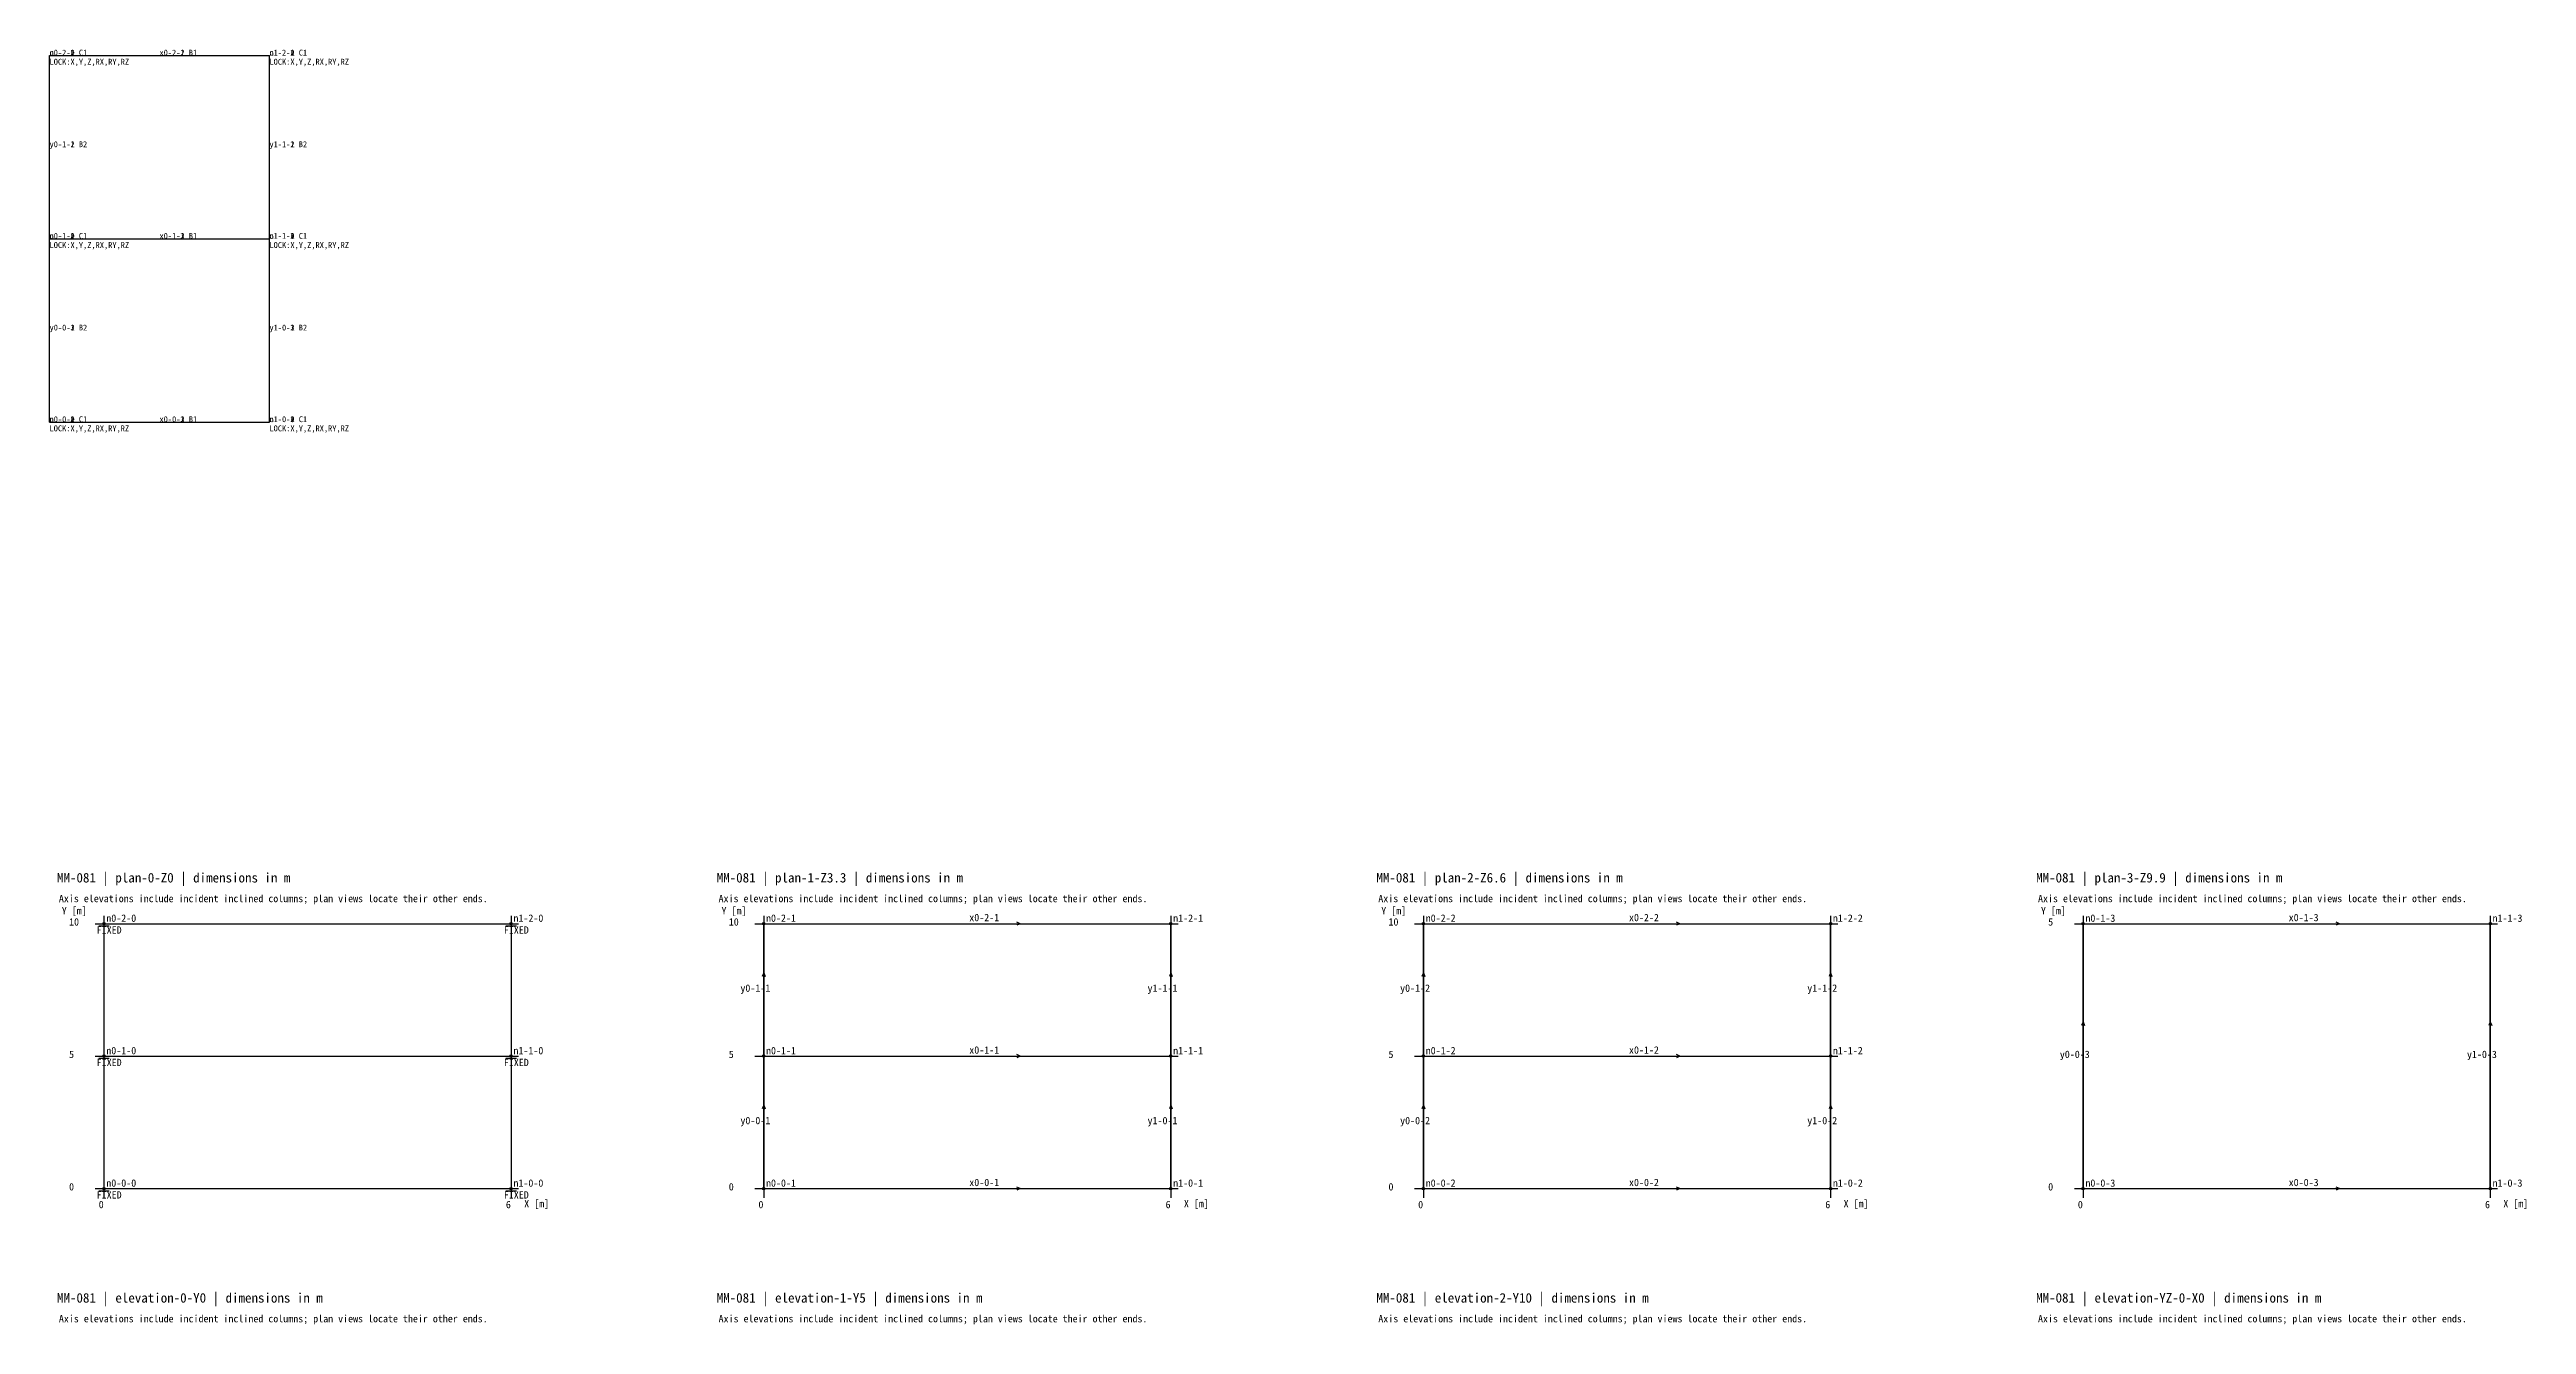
# Model space of a CAD drawing. Extents: x 0 to 67.6, y -63.2 to 10.2.
# Drawn here: x 0 to 67.6, y -24.6 to 10.2 of the extents above; entities that cross this region are included whole.
import ezdxf

# ---------------------------------------------------------------- set-up
doc = ezdxf.new("R2010")
doc.units = 0

msp = doc.modelspace()

# ---------------------------------------------------------------- linework, layer by layer
at = {"layer": 'A-CLEAN-SECTION'}
for p, q in [((1.4849, -13.46788), (1.4849, -21.16038)), ((12.59367, -13.46788), (12.59367, -21.16038)), ((19.4849, -13.46788), (19.4849, -21.16038)), ((30.59367, -13.46788), (30.59367, -21.16038)), ((37.4849, -13.46788), (37.4849, -21.16038)), ((48.59367, -13.46788), (48.59367, -21.16038)), ((55.4849, -13.46788), (55.4849, -21.16038)), ((66.59367, -13.46788), (66.59367, -21.16038)), ((1.24686, -13.68038), (12.79204, -13.68038)), ((1.34207, -13.73988), (1.62772, -13.73988)), ((12.45084, -13.73988), (12.73649, -13.73988)), ((19.24686, -13.68038), (30.79204, -13.68038)), ((19.4849, -17.29288), (19.4849, -13.68038)), ((19.4849, -13.68038), (30.59367, -13.68038)), ((26.48342, -13.68038), (26.38821, -13.63788)), ((26.48342, -13.68038), (26.38821, -13.72288)), ((30.59367, -17.29288), (30.59367, -13.68038)), ((37.24686, -13.68038), (48.79204, -13.68038)), ((37.4849, -17.29288), (37.4849, -13.68038)), ((37.4849, -13.68038), (48.59367, -13.68038)), ((44.48342, -13.68038), (44.38821, -13.63788)), ((44.48342, -13.68038), (44.38821, -13.72288)), ((48.59367, -17.29288), (48.59367, -13.68038)), ((55.24686, -13.68038), (66.79204, -13.68038)), ((55.4849, -20.90538), (55.4849, -13.68038)), ((55.4849, -13.68038), (66.59367, -13.68038)), ((62.48342, -13.68038), (62.38821, -13.63788)), ((62.48342, -13.68038), (62.38821, -13.72288)), ((66.59367, -20.90538), (66.59367, -13.68038)), ((19.4849, -15.017), (19.44522, -15.119)), ((19.4849, -15.017), (19.52458, -15.119)), ((30.59367, -15.017), (30.55399, -15.119)), ((30.59367, -15.017), (30.63335, -15.119)), ((37.4849, -15.017), (37.44522, -15.119)), ((37.4849, -15.017), (37.52458, -15.119)), ((48.59367, -15.017), (48.55399, -15.119)), ((48.59367, -15.017), (48.63335, -15.119)), ((55.4849, -16.35363), (55.44522, -16.45563)), ((55.4849, -16.35363), (55.52458, -16.45563)), ((66.59367, -16.35363), (66.55399, -16.45563)), ((66.59367, -16.35363), (66.63335, -16.45563)), ((1.24686, -17.29288), (12.79204, -17.29288)), ((1.34207, -17.35238), (1.62772, -17.35238)), ((12.45084, -17.35238), (12.73649, -17.35238)), ((19.24686, -17.29288), (30.79204, -17.29288)), ((19.4849, -20.90538), (19.4849, -17.29288)), ((19.4849, -17.29288), (30.59367, -17.29288)), ((26.48342, -17.29288), (26.38821, -17.25038)), ((26.48342, -17.29288), (26.38821, -17.33538)), ((30.59367, -20.90538), (30.59367, -17.29288)), ((37.24686, -17.29288), (48.79204, -17.29288)), ((37.4849, -20.90538), (37.4849, -17.29288)), ((37.4849, -17.29288), (48.59367, -17.29288)), ((44.48342, -17.29288), (44.38821, -17.25038)), ((44.48342, -17.29288), (44.38821, -17.33538)), ((48.59367, -20.90538), (48.59367, -17.29288)), ((19.4849, -18.6295), (19.44522, -18.7315)), ((19.4849, -18.6295), (19.52458, -18.7315)), ((30.59367, -18.6295), (30.55399, -18.7315)), ((30.59367, -18.6295), (30.63335, -18.7315)), ((37.4849, -18.6295), (37.44522, -18.7315)), ((37.4849, -18.6295), (37.52458, -18.7315)), ((48.59367, -18.6295), (48.55399, -18.7315)), ((48.59367, -18.6295), (48.63335, -18.7315)), ((1.24686, -20.90538), (12.79204, -20.90538)), ((19.24686, -20.90538), (30.79204, -20.90538)), ((19.4849, -20.90538), (30.59367, -20.90538)), ((26.48342, -20.90538), (26.38821, -20.86288)), ((26.48342, -20.90538), (26.38821, -20.94788)), ((37.24686, -20.90538), (48.79204, -20.90538)), ((37.4849, -20.90538), (48.59367, -20.90538)), ((44.48342, -20.90538), (44.38821, -20.86288)), ((44.48342, -20.90538), (44.38821, -20.94788)), ((55.24686, -20.90538), (66.79204, -20.90538)), ((55.4849, -20.90538), (66.59367, -20.90538)), ((62.48342, -20.90538), (62.38821, -20.86288)), ((62.48342, -20.90538), (62.38821, -20.94788)), ((1.34207, -20.96488), (1.62772, -20.96488)), ((12.45084, -20.96488), (12.73649, -20.96488))]:
    msp.add_line(p, q, dxfattribs=at)
for centre in [(1.4849, -13.68038), (12.59367, -13.68038), (19.4849, -13.68038), (30.59367, -13.68038), (37.4849, -13.68038), (48.59367, -13.68038), (55.4849, -13.68038), (66.59367, -13.68038), (1.4849, -17.29288), (12.59367, -17.29288), (19.4849, -17.29288), (30.59367, -17.29288), (37.4849, -17.29288), (48.59367, -17.29288), (1.4849, -20.90538), (12.59367, -20.90538), (19.4849, -20.90538), (30.59367, -20.90538), (37.4849, -20.90538), (48.59367, -20.90538), (55.4849, -20.90538), (66.59367, -20.90538)]:
    msp.add_circle(centre, 0.03174, dxfattribs=at)
at = {"layer": 'S-BEAM'}
for p, q in [((0, 5, 3.3), (0, 10, 3.3)), ((0, 10, 3.3), (6, 10, 3.3)), ((0, 5, 6.6), (0, 10, 6.6)), ((0, 10, 6.6), (6, 10, 6.6)), ((6, 5, 3.3), (6, 10, 3.3)), ((6, 5, 6.6), (6, 10, 6.6)), ((0, 0, 3.3), (0, 5, 3.3)), ((0, 5, 3.3), (6, 5, 3.3)), ((0, 0, 6.6), (0, 5, 6.6)), ((0, 5, 6.6), (6, 5, 6.6)), ((0, 0, 9.9), (0, 5, 9.9)), ((0, 5, 9.9), (6, 5, 9.9)), ((6, 0, 3.3), (6, 5, 3.3)), ((6, 0, 6.6), (6, 5, 6.6)), ((6, 0, 9.9), (6, 5, 9.9)), ((0, 0, 3.3), (6, 0, 3.3)), ((0, 0, 6.6), (6, 0, 6.6)), ((0, 0, 9.9), (6, 0, 9.9))]:
    msp.add_line(p, q, dxfattribs=at)
at = {"layer": 'S-COLUMN'}
for p, q in [((0, 10), (0, 10, 3.3)), ((0, 10, 3.3), (0, 10, 6.6)), ((6, 10), (6, 10, 3.3)), ((6, 10, 3.3), (6, 10, 6.6)), ((0, 5), (0, 5, 3.3)), ((0, 5, 3.3), (0, 5, 6.6)), ((0, 5, 6.6), (0, 5, 9.9)), ((6, 5), (6, 5, 3.3)), ((6, 5, 3.3), (6, 5, 6.6)), ((6, 5, 6.6), (6, 5, 9.9)), ((0, 0), (0, 0, 3.3)), ((0, 0, 3.3), (0, 0, 6.6)), ((0, 0, 6.6), (0, 0, 9.9)), ((6, 0), (6, 0, 3.3)), ((6, 0, 3.3), (6, 0, 6.6)), ((6, 0, 6.6), (6, 0, 9.9))]:
    msp.add_line(p, q, dxfattribs=at)

# ---------------------------------------------------------------- texts
at = {"layer": 'A-CLEAN-SECTION'}
for s, height, p in [('MM-081 | plan-0-Z0 | dimensions in m', 0.26, (0.204, -12.556)), ('MM-081 | plan-1-Z3.3 | dimensions in m', 0.26, (18.204, -12.556)), ('MM-081 | plan-2-Z6.6 | dimensions in m', 0.26, (36.204, -12.556)), ('MM-081 | plan-3-Z9.9 | dimensions in m', 0.26, (54.204, -12.556)), ('Axis elevations include incident inclined columns; plan views locate their other ends.', 0.2, (0.255, -13.09388)), ('Y [m]', 0.2, (0.33435, -13.42538)), ('n0-2-0', 0.2, (1.54838, -13.62938)), ('n1-2-0', 0.2, (12.65715, -13.62938)), ('Axis elevations include incident inclined columns; plan views locate their other ends.', 0.2, (18.255, -13.09388)), ('Y [m]', 0.2, (18.33435, -13.42538)), ('n0-2-1', 0.2, (19.54838, -13.62938)), ('x0-2-1', 0.2, (25.09483, -13.61238)), ('n1-2-1', 0.2, (30.65715, -13.62938)), ('Axis elevations include incident inclined columns; plan views locate their other ends.', 0.2, (36.255, -13.09388)), ('Y [m]', 0.2, (36.33435, -13.42538)), ('n0-2-2', 0.2, (37.54838, -13.62938)), ('x0-2-2', 0.2, (43.09483, -13.61238)), ('n1-2-2', 0.2, (48.65715, -13.62938)), ('Axis elevations include incident inclined columns; plan views locate their other ends.', 0.2, (54.255, -13.09388)), ('Y [m]', 0.2, (54.33435, -13.42538)), ('n0-1-3', 0.2, (55.54838, -13.62938)), ('x0-1-3', 0.2, (61.09483, -13.61238)), ('n1-1-3', 0.2, (66.65715, -13.62938)), ('10', 0.2, (0.53272, -13.73138)), ('FIXED', 0.2, (1.28653, -13.95238)), ('FIXED', 0.2, (12.39529, -13.95238)), ('10', 0.2, (18.53272, -13.73138)), ('10', 0.2, (36.53272, -13.73138)), ('5', 0.2, (54.53272, -13.73138)), ('y0-1-1', 0.2, (18.85011, -15.53763)), ('y1-1-1', 0.2, (29.95888, -15.53763)), ('y0-1-2', 0.2, (36.85011, -15.53763)), ('y1-1-2', 0.2, (47.95888, -15.53763)), ('5', 0.2, (0.53272, -17.34388)), ('FIXED', 0.2, (1.28653, -17.56488)), ('n0-1-0', 0.2, (1.54838, -17.24188)), ('FIXED', 0.2, (12.39529, -17.56488)), ('n1-1-0', 0.2, (12.65715, -17.24188)), ('5', 0.2, (18.53272, -17.34388)), ('n0-1-1', 0.2, (19.54838, -17.24188)), ('x0-1-1', 0.2, (25.09483, -17.22488)), ('n1-1-1', 0.2, (30.65715, -17.24188)), ('5', 0.2, (36.53272, -17.34388)), ('n0-1-2', 0.2, (37.54838, -17.24188)), ('x0-1-2', 0.2, (43.09483, -17.22488)), ('n1-1-2', 0.2, (48.65715, -17.24188)), ('y0-0-3', 0.2, (54.85011, -17.34388)), ('y1-0-3', 0.2, (65.95888, -17.34388)), ('y0-0-1', 0.2, (18.85011, -19.15013)), ('y1-0-1', 0.2, (29.95888, -19.15013)), ('y0-0-2', 0.2, (36.85011, -19.15013)), ('y1-0-2', 0.2, (47.95888, -19.15013)), ('0', 0.2, (0.53272, -20.95638)), ('n0-0-0', 0.2, (1.54838, -20.85438)), ('n1-0-0', 0.2, (12.65715, -20.85438)), ('0', 0.2, (18.53272, -20.95638)), ('n0-0-1', 0.2, (19.54838, -20.85438)), ('x0-0-1', 0.2, (25.09483, -20.83738)), ('n1-0-1', 0.2, (30.65715, -20.85438)), ('0', 0.2, (36.53272, -20.95638)), ('n0-0-2', 0.2, (37.54838, -20.85438)), ('x0-0-2', 0.2, (43.09483, -20.83738)), ('n1-0-2', 0.2, (48.65715, -20.85438)), ('0', 0.2, (54.53272, -20.95638)), ('n0-0-3', 0.2, (55.54838, -20.85438)), ('x0-0-3', 0.2, (61.09483, -20.83738)), ('n1-0-3', 0.2, (66.65715, -20.85438)), ('FIXED', 0.2, (1.28653, -21.17738)), ('0', 0.2, (1.34207, -21.44088)), ('FIXED', 0.2, (12.39529, -21.17738)), ('6', 0.2, (12.45084, -21.44088)), ('X [m]', 0.2, (12.95074, -21.41538)), ('0', 0.2, (19.34207, -21.44088)), ('6', 0.2, (30.45084, -21.44088)), ('X [m]', 0.2, (30.95074, -21.41538)), ('0', 0.2, (37.34207, -21.44088)), ('6', 0.2, (48.45084, -21.44088)), ('X [m]', 0.2, (48.95074, -21.41538)), ('0', 0.2, (55.34207, -21.44088)), ('6', 0.2, (66.45084, -21.44088)), ('X [m]', 0.2, (66.95074, -21.41538)), ('MM-081 | elevation-0-Y0 | dimensions in m', 0.26, (0.204, -24.016)), ('MM-081 | elevation-1-Y5 | dimensions in m', 0.26, (18.204, -24.016)), ('MM-081 | elevation-2-Y10 | dimensions in m', 0.26, (36.204, -24.016)), ('MM-081 | elevation-YZ-0-X0 | dimensions in m', 0.26, (54.204, -24.016)), ('Axis elevations include incident inclined columns; plan views locate their other ends.', 0.2, (0.255, -24.55388)), ('Axis elevations include incident inclined columns; plan views locate their other ends.', 0.2, (18.255, -24.55388)), ('Axis elevations include incident inclined columns; plan views locate their other ends.', 0.2, (36.255, -24.55388)), ('Axis elevations include incident inclined columns; plan views locate their other ends.', 0.2, (54.255, -24.55388))]:
    msp.add_text(s, height=height, dxfattribs=at).set_placement(p)
at = {"layer": 'ANNOTATION'}
for s, p in [('c0-2-1 C1', (0, 10, 1.65)), ('c0-2-2 C1', (0, 10, 4.95)), ('x0-2-1 B1', (3, 10, 3.3)), ('x0-2-2 B1', (3, 10, 6.6)), ('c1-2-1 C1', (6, 10, 1.65)), ('c1-2-2 C1', (6, 10, 4.95)), ('y0-1-1 B2', (0, 7.5, 3.3)), ('y0-1-2 B2', (0, 7.5, 6.6)), ('y1-1-1 B2', (6, 7.5, 3.3)), ('y1-1-2 B2', (6, 7.5, 6.6)), ('c0-1-1 C1', (0, 5, 1.65)), ('c0-1-2 C1', (0, 5, 4.95)), ('c0-1-3 C1', (0, 5, 8.25)), ('x0-1-1 B1', (3, 5, 3.3)), ('x0-1-2 B1', (3, 5, 6.6)), ('x0-1-3 B1', (3, 5, 9.9)), ('c1-1-1 C1', (6, 5, 1.65)), ('c1-1-2 C1', (6, 5, 4.95)), ('c1-1-3 C1', (6, 5, 8.25)), ('y0-0-1 B2', (0, 2.5, 3.3)), ('y0-0-2 B2', (0, 2.5, 6.6)), ('y0-0-3 B2', (0, 2.5, 9.9)), ('y1-0-1 B2', (6, 2.5, 3.3)), ('y1-0-2 B2', (6, 2.5, 6.6)), ('y1-0-3 B2', (6, 2.5, 9.9)), ('c0-0-1 C1', (0, 0, 1.65)), ('c0-0-2 C1', (0, 0, 4.95)), ('c0-0-3 C1', (0, 0, 8.25)), ('x0-0-1 B1', (3, 0, 3.3)), ('x0-0-2 B1', (3, 0, 6.6)), ('x0-0-3 B1', (3, 0, 9.9)), ('c1-0-1 C1', (6, 0, 1.65)), ('c1-0-2 C1', (6, 0, 4.95)), ('c1-0-3 C1', (6, 0, 8.25))]:
    msp.add_text(s, height=0.16, dxfattribs=at).set_placement(p)
at = {"layer": 'NODE'}
for s, p in [('n0-2-0', (0, 10)), ('n0-2-1', (0, 10, 3.3)), ('n0-2-2', (0, 10, 6.6)), ('n1-2-0', (6, 10)), ('n1-2-1', (6, 10, 3.3)), ('n1-2-2', (6, 10, 6.6)), ('n0-1-2', (0, 5, 6.6)), ('n0-1-0', (0, 5)), ('n0-1-1', (0, 5, 3.3)), ('n0-1-3', (0, 5, 9.9)), ('n1-1-2', (6, 5, 6.6)), ('n1-1-0', (6, 5)), ('n1-1-3', (6, 5, 9.9)), ('n1-1-1', (6, 5, 3.3)), ('n0-0-2', (0, 0, 6.6)), ('n0-0-0', (0, 0)), ('n0-0-1', (0, 0, 3.3)), ('n0-0-3', (0, 0, 9.9)), ('n1-0-2', (6, 0, 6.6)), ('n1-0-0', (6, 0)), ('n1-0-1', (6, 0, 3.3)), ('n1-0-3', (6, 0, 9.9))]:
    msp.add_text(s, height=0.16, dxfattribs=at).set_placement(p)
at = {"layer": 'SUPPORT'}
for p in [(0, 9.75), (6, 9.75), (0, 4.75), (6, 4.75), (0, -0.25), (6, -0.25)]:
    msp.add_text('LOCK:X,Y,Z,RX,RY,RZ', height=0.16, dxfattribs=at).set_placement(p)

doc.saveas('drawing.dxf')
